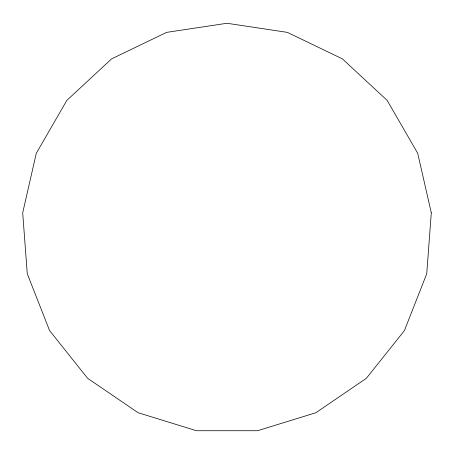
<?xml version="1.0" encoding="UTF-8"?>
<svg xmlns="http://www.w3.org/2000/svg" width="454" height="454" viewBox="0 0 454 454"><rect width="100%" height="100%" fill="white"/><g stroke="black" fill="none" stroke-linecap="round" stroke-linejoin="round"><path stroke-width="0.68" d="M431.3 212.835L426.737 273.734L404.423 330.58L366.35 378.324L315.893 412.726L257.537 430.727L196.463 430.727L138.107 412.726L87.65 378.324L49.577 330.58L27.263 273.734L22.7 212.835L36.292 153.293L66.823 100.408L111.593 58.872L166.612 32.376L227 23.273L287.388 32.376L342.407 58.872L387.177 100.408L417.708 153.293L431.3 212.835"/></g></svg>
